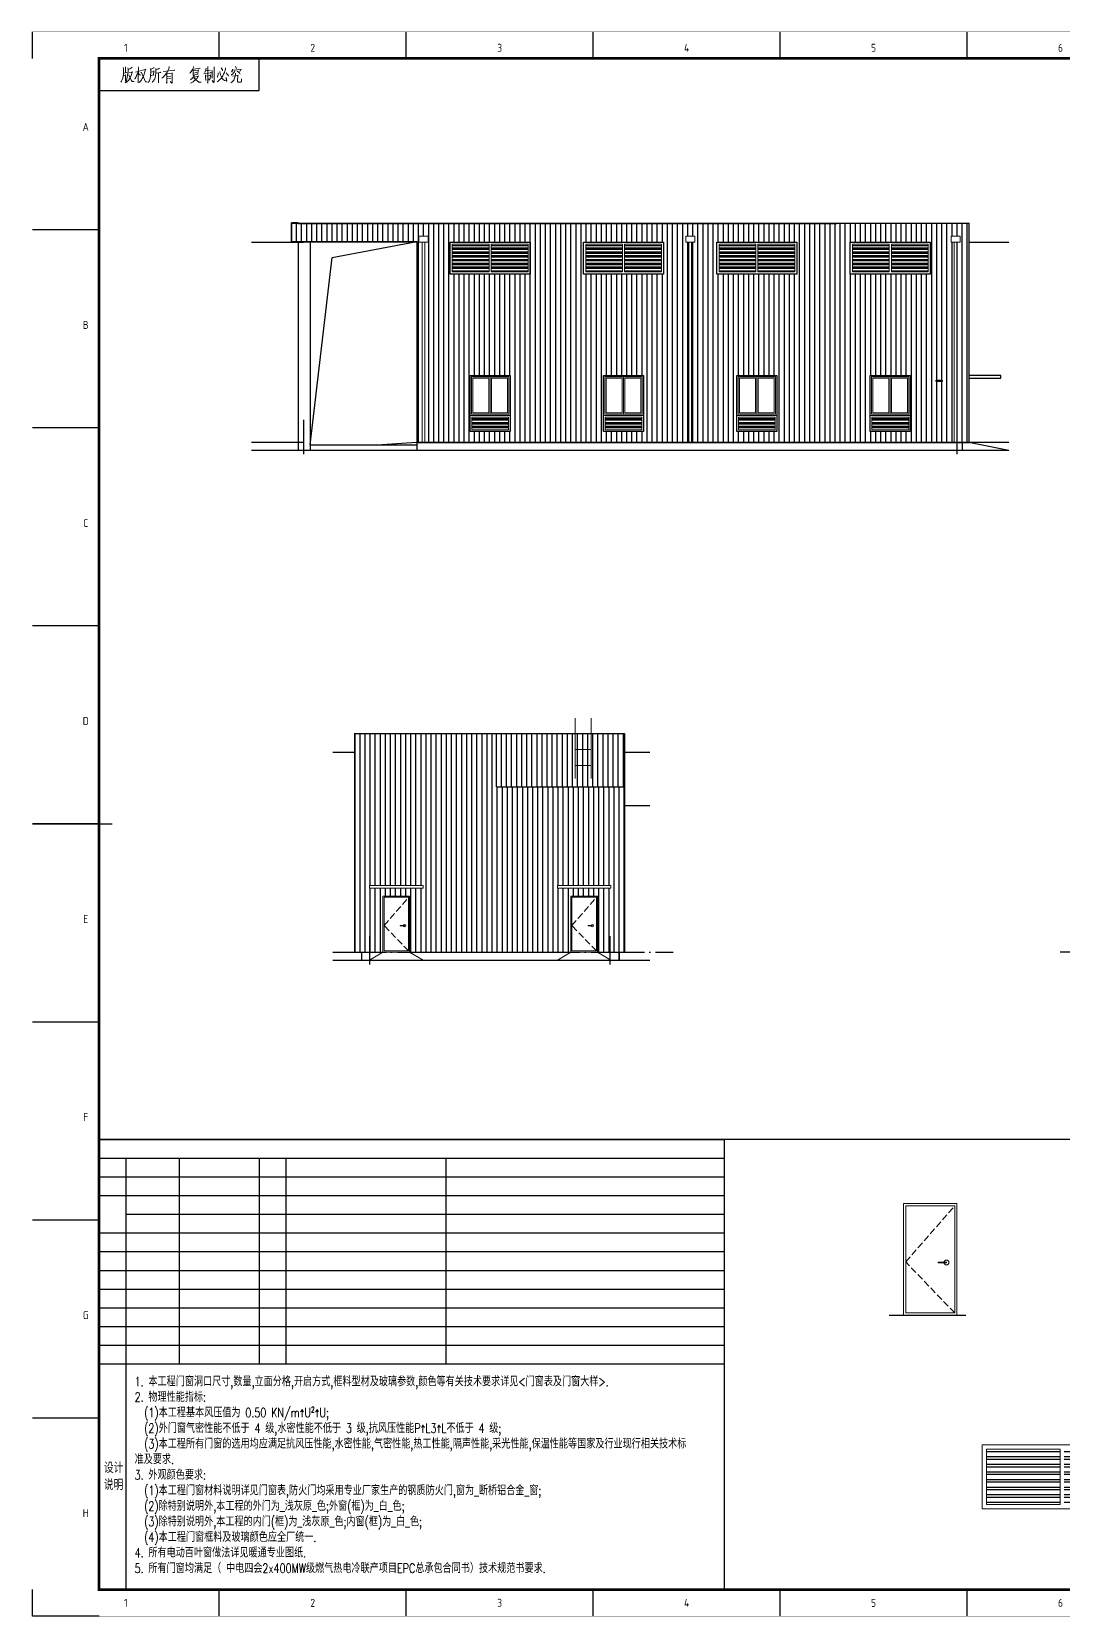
# Model space of a CAD drawing. Extents: x 175045 to 467920, y -30962 to 28493.
# Drawn here: x 383770 to 422447, y -30937 to 28473 of the extents above; entities that cross this region are included whole.
import ezdxf
from ezdxf.enums import TextEntityAlignment as Align

# ---------------------------------------------------------------- set-up
doc = ezdxf.new("R2010")
doc.units = 0
doc.header["$LTSCALE"] = 1000
doc.header["$MEASUREMENT"] = 0
doc.linetypes.add('DASH', pattern=[0.35, 0.25, -0.1])
doc.linetypes.add('DOTE', pattern=[2.42, 2, -0.2, 0.02, -0.2])
for name, color, linetype in [('DOTE', 1, 'DOTE'), ('PUB_HATCH', 8, 'Continuous'), ('PUB_TAB', 7, 'Continuous'), ('PUB_TEXT', 7, 'Continuous'), ('PUB_TITLE', 4, 'Continuous'), ('STAIR', 2, 'Continuous'), ('WALL', 255, 'Continuous'), ('轻质板', 8, 'Continuous')]:
    doc.layers.add(name, color=color, linetype=linetype)
for name, color, linetype, lineweight in [('建筑看线', 163, 'Continuous', 18), ('立面1线', 52, 'Continuous', 20), ('立面2线', 113, 'Continuous', 20), ('立面窗线', 137, 'Continuous', 15)]:
    doc.layers.add(name, color=color, linetype=linetype, lineweight=lineweight)
doc.styles.add('BIGFONT', font='geditxt.shx', dxfattribs={"bigfont": 'haiwenhz.shx'})
doc.styles.get("Standard").update_dxf_attribs({"font": 'GBENOR', "bigfont": 'GBCBIG'})
pattern_1 = [(0, (156296.29, 361723.12), (4e-14, 142.875), []), (0, (156343.91, 361675.49), (4e-14, 142.875), [])]
pattern_2 = [(0, (156296.29, 362123.12), (4e-14, 142.875), []), (0, (156343.91, 362075.49), (4e-14, 142.875), [])]

# ---------------------------------------------------------------- blocks, each defined once
blk = doc.blocks.new('GEDI_WK_A1')
at = {"color": 3}
for p, q in [((0, 584), (0, 594)), ((70.08, 584), (70.08, 594)), ((140.17, 584), (140.17, 594)), ((210.25, 584), (210.25, 594)), ((280.33, 584), (280.33, 594)), ((350.42, 584), (350.42, 594)), ((85, 572), (85, 584)), ((25, 572), (85, 572)), ((25, 519.75), (0, 519.75)), ((25, 445.5), (0, 445.5)), ((25, 371.25), (0, 371.25)), ((25, 297), (0, 297)), ((25, 222.75), (0, 222.75)), ((25, 148.5), (0, 148.5)), ((25, 74.25), (0, 74.25)), ((0, 0), (0, 10)), ((70.08, 0), (70.08, 10)), ((140.17, 0), (140.17, 10)), ((210.25, 0), (210.25, 10)), ((280.33, 0), (280.33, 10)), ((350.42, 0), (350.42, 10)), ((25, 0), (0, 0))]:
    blk.add_line(p, q, dxfattribs=at)
for points, const_width in [([(0, 0), (841, 0), (841, 594), (0, 594)], 0.1), ([(25, 10), (831, 10), (831, 584), (25, 584)], 1)]:
    blk.add_lwpolyline(points, close=True, dxfattribs=dict(at, const_width=const_width))
at = {"color": 3, "const_width": 0.5}
blk.add_lwpolyline([(30, 297), (0, 297)], dxfattribs=at)
at = {"color": 3}
for s, p in [('1', (35.04, 588)), ('2', (105.12, 588)), ('3', (175.21, 588)), ('4', (245.29, 588)), ('5', (315.38, 588)), ('6', (385.46, 588)), ('1', (35.04, 5)), ('2', (105.12, 5)), ('3', (175.21, 5)), ('4', (245.29, 5)), ('5', (315.38, 5)), ('6', (385.46, 5))]:
    blk.add_text(s, height=3, dxfattribs=at).set_placement(p, align=Align.MIDDLE)
for s, p in [('A', (20, 556.88)), ('B', (20, 482.62)), ('C', (20, 408.38)), ('D', (20, 334.12)), ('E', (20, 259.88)), ('F', (20, 185.62)), ('G', (20, 111.38)), ('H', (20, 37.12))]:
    blk.add_text(s, height=3, dxfattribs=at).set_placement(p, align=Align.CENTER)
blk = doc.blocks.new('GEDI_Copyright_2012')
at = {"color": 7, "lineweight": 0}
for points in [[(8.99, -3.43), (9.11, -3.83), (9.11, -5.03), (9.11, -5.93), (9.03, -6.73), (8.9, -7.33), (8.73, -8.03), (8.48, -8.53), (8.22, -8.93)], [(9.16, -5.48), (10.39, -5.28)], [(10.81, -3.53), (10.9, -4.03), (10.9, -4.68), (10.81, -5.53), (10.73, -6.33), (10.6, -7.03), (10.47, -7.68), (10.3, -8.23), (10.09, -8.72), (9.84, -9.08)], [(9.88, -3.13), (9.96, -3.43), (9.96, -5.33)], [(11.2, -5.43), (12.56, -5.08), (12.47, -4.93), (12.26, -5.58), (12, -6.38), (11.75, -6.98), (11.45, -7.63), (11.03, -8.23), (10.6, -8.68), (10.26, -9.03)], [(12.43, -3.23), (12.34, -3.38), (11.53, -3.88), (10.98, -4.13)], [(14.72, -4.88), (14.42, -5.73), (14.08, -6.43), (13.74, -7.13), (13.45, -7.63), (13.36, -7.78)], [(13.62, -5.08), (15.4, -4.68)], [(14.64, -3.13), (14.81, -3.38), (14.76, -3.33), (14.72, -9.13), (14.68, -8.72), (14.72, -8.13)], [(14.72, -5.63), (15.27, -6.03), (15.4, -6.33)], [(15.7, -4.48), (17.52, -4.18), (17.44, -4.03), (17.27, -4.68), (17.1, -5.43), (16.93, -5.93), (16.76, -6.43), (16.55, -6.93), (16.21, -7.48), (15.91, -7.98), (15.61, -8.43), (15.32, -8.72), (15.02, -8.98)], [(15.61, -5.23), (15.87, -5.28), (17.44, -8.72), (18.2, -8.83), (17.44, -8.63), (17.14, -8.08)], [(20.67, -3.38), (20.5, -3.48), (19.35, -4.13), (19.27, -3.73), (19.4, -4.13), (19.4, -5.43), (19.35, -6.23), (19.31, -6.78), (19.22, -7.33), (19.1, -7.83), (18.93, -8.33), (18.72, -8.68), (18.54, -8.98)], [(19.48, -6.38), (19.56, -6.33), (20.54, -6.18), (20.41, -6.23), (20.54, -4.68), (20.63, -4.88), (19.44, -5.13)], [(22.67, -3.58), (21.99, -3.98), (21.35, -4.13), (21.26, -3.73), (21.35, -4.33), (21.31, -4.93), (21.26, -5.58), (21.22, -6.13), (21.13, -6.63), (21.05, -7.18), (20.92, -7.58), (20.71, -7.88), (20.5, -8.23), (20.28, -8.53), (20.07, -8.78), (19.86, -8.98)], [(21.31, -5.53), (23.22, -5.23), (23.09, -5.18), (22.88, -5.28)], [(22.28, -5.43), (22.28, -9.13), (22.24, -8.88), (22.28, -8.48)], [(26.28, -2.98), (26.28, -3.23), (26.02, -4.08), (25.76, -4.68), (25.51, -5.08), (25.04, -5.83), (24.36, -6.63), (23.9, -7.13), (23.6, -7.38)], [(23.98, -4.83), (28.4, -4.43), (28.14, -4.33)], [(25.34, -5.53), (25.43, -5.73), (25.38, -9.03), (25.38, -9.33), (25.34, -9.03), (25.38, -8.68)], [(25.43, -5.73), (27.38, -5.53), (27.38, -5.43), (27.47, -5.53), (27.38, -5.58), (27.38, -9.08), (27.34, -9.28), (26.66, -8.63), (27.34, -9.18)], [(28.14, -4.33), (27.8, -4.48)], [(35.45, -3.03), (35.49, -3.23), (34.98, -4.18), (34.52, -4.83), (34.26, -5.23), (34.05, -5.53)], [(35.11, -4.08), (36.34, -3.93), (37.87, -3.68), (37.75, -3.63), (37.49, -3.73)], [(35.24, -4.43), (35.28, -4.73), (35.32, -5.58), (35.32, -6.38), (35.28, -6.23), (37.19, -5.93), (37.07, -5.93), (37.15, -4.23), (37.28, -4.38), (35.28, -4.68)], [(36.64, -5.28), (35.36, -5.48)], [(39.27, -5.63), (42.08, -5.33), (42.03, -5.33), (41.87, -5.28), (41.65, -5.38)], [(40.12, -3.58), (40.16, -3.88), (39.83, -4.93), (39.66, -5.23)], [(40.12, -4.48), (41.74, -4.33)], [(40.8, -3.03), (40.84, -3.28), (40.8, -9.23), (40.72, -8.88), (40.8, -8.53)], [(42.33, -4.33), (42.42, -4.58), (42.42, -7.33), (42.33, -6.83), (42.37, -6.53)], [(43.1, -3.13), (43.18, -3.43), (43.14, -8.23), (43.14, -8.53), (43.1, -8.78), (43.05, -8.88), (42.97, -8.98), (42.37, -8.23), (43.05, -8.88)], [(47.43, -3.48), (47.39, -4.03), (47.17, -4.73), (47, -5.28), (46.71, -5.88), (46.45, -6.48), (46.2, -6.88), (45.86, -7.38), (45.47, -7.78), (45.09, -8.13), (44.67, -8.48), (44.24, -8.72)], [(44.67, -5.43), (44.63, -5.93), (44.5, -6.48), (44.37, -6.83), (44.24, -7.03)], [(45.26, -4.88), (45.43, -5.63), (45.56, -6.18), (45.77, -6.68), (45.99, -7.23), (46.24, -7.63), (46.58, -7.93), (47.05, -8.28), (47.51, -8.43), (47.81, -8.48), (47.94, -8.48), (47.73, -7.78), (47.64, -7.13), (47.81, -8.48)], [(45.82, -3.53), (46.07, -3.93), (46.24, -4.28), (46.32, -4.48), (46.32, -4.63)], [(47.64, -5.43), (48.07, -5.93), (48.36, -6.28), (48.49, -6.58)], [(51.21, -5.48), (51.21, -5.83), (51.08, -6.58), (50.95, -7.03), (50.83, -7.43), (50.7, -7.78), (50.53, -8.13), (50.32, -8.43), (50.06, -8.68), (49.77, -8.93), (49.43, -9.18)], [(50.91, -4.68), (50.83, -4.98), (50.44, -5.43), (50.06, -5.83), (49.81, -6.03), (49.55, -6.23)], [(50.06, -3.98), (50.02, -4.33), (49.94, -4.58), (49.85, -4.83), (49.77, -4.98), (49.68, -5.03), (50.02, -4.43), (53.29, -4.13), (53.16, -4.03), (52.78, -4.83)], [(51.21, -3.03), (51.47, -3.58), (51.55, -3.93)], [(51.76, -4.78), (52.27, -5.13), (52.65, -5.43), (52.83, -5.68), (52.91, -5.88)], [(9.11, -6.38), (10.01, -6.28), (9.92, -6.13), (9.92, -8.38), (9.88, -8.08), (9.88, -7.68)], [(11.15, -6.08), (12.34, -8.63), (13.15, -8.68), (12.38, -8.58), (12.17, -8.28)], [(26.96, -6.58), (25.47, -6.73)], [(25.47, -7.68), (26.96, -7.53)], [(35.71, -6.38), (35.71, -6.53), (34.98, -7.43), (34.56, -7.78), (34.26, -8.03)], [(35.62, -6.88), (35.75, -6.98), (37.28, -6.68), (37.23, -6.53), (36.77, -7.33), (36.47, -7.68), (36.17, -7.98), (35.71, -8.38), (35.28, -8.72), (34.81, -8.98), (34.26, -9.23)], [(35.54, -7.38), (35.62, -7.43), (37.57, -8.98), (38.3, -8.93), (37.57, -8.93), (37.32, -8.78)], [(39.87, -6.13), (39.95, -6.68), (39.95, -6.78), (40, -8.28), (39.95, -7.98), (40, -7.73)], [(40, -6.58), (41.95, -6.28), (41.82, -6.13), (41.74, -6.53), (41.69, -7.18), (41.61, -7.63), (41.57, -7.93), (41.44, -8.08), (41.06, -7.58), (41.48, -8.03)], [(49.98, -6.68), (52.19, -6.43), (52.06, -6.28), (52.02, -6.58), (51.93, -8.18), (51.97, -8.63), (52.06, -8.78), (52.19, -8.88), (52.4, -8.88), (52.61, -8.88), (53.21, -8.88), (53.42, -8.78), (53.46, -8.72), (53.42, -7.68), (53.42, -8.78)]]:
    blk.add_lwpolyline(points, dxfattribs=at)

msp = doc.modelspace()

# ---------------------------------------------------------------- hatches: boundary and pattern name
at = {"layer": 'PUB_HATCH'}
h = msp.add_hatch(dxfattribs=at)
h.set_pattern_fill('ANSI32,_O', color=256, scale=30, angle=315)
h.set_pattern_definition(pattern_2)
h.paths.add_polyline_path([(400919.9, 19463.9), (400919.9, 20503.9), (399539.9, 20503.9), (399539.9, 19463.9)])
h.paths.add_polyline_path([(400999.9, 20503.9), (400999.9, 19463.9), (402379.9, 19463.9), (402379.9, 20503.9)])
h = msp.add_hatch(dxfattribs=at)
h.set_pattern_fill('ANSI32,_O', color=256, scale=30, angle=315)
h.set_pattern_definition(pattern_2)
h.paths.add_polyline_path([(405999.9, 20503.9), (405999.9, 19463.9), (407379.9, 19463.9), (407379.9, 20503.9)])
h.paths.add_polyline_path([(405919.9, 19463.9), (405919.9, 20503.9), (404539.9, 20503.9), (404539.9, 19463.9)])
h = msp.add_hatch(dxfattribs=at)
h.set_pattern_fill('ANSI32,_O', color=256, scale=30, angle=315)
h.set_pattern_definition(pattern_2)
h.paths.add_polyline_path([(410919.9, 19463.9), (410919.9, 20503.9), (409539.9, 20503.9), (409539.9, 19463.9)])
h.paths.add_polyline_path([(410999.9, 20503.9), (410999.9, 19463.9), (412379.9, 19463.9), (412379.9, 20503.9)])
h = msp.add_hatch(dxfattribs=at)
h.set_pattern_fill('ANSI32,_O', color=256, scale=30, angle=315)
h.set_pattern_definition([(0, (161296.29, 362123.12), (4e-14, 142.875), []), (0, (161343.91, 362075.49), (4e-14, 142.875), [])])
h.paths.add_polyline_path([(415919.9, 19463.9), (415919.9, 20503.9), (414539.9, 20503.9), (414539.9, 19463.9)])
h.paths.add_polyline_path([(415999.9, 20503.9), (415999.9, 19463.9), (417379.9, 19463.9), (417379.9, 20503.9)])
h = msp.add_hatch(dxfattribs=at)
h.set_pattern_fill('ANSI32,_O', color=256, scale=30, angle=315)
h.set_pattern_definition(pattern_1)
h.paths.add_polyline_path([(401649.9, 13575.5), (401649.9, 14055.5), (400269.9, 14055.5), (400269.9, 13575.5)])
h = msp.add_hatch(dxfattribs=at)
h.set_pattern_fill('ANSI32,_O', color=256, scale=30, angle=315)
h.set_pattern_definition(pattern_1)
h.paths.add_polyline_path([(406649.9, 13575.5), (406649.9, 14055.5), (405269.9, 14055.5), (405269.9, 13575.5)])
h = msp.add_hatch(dxfattribs=at)
h.set_pattern_fill('ANSI32,_O', color=256, scale=30, angle=315)
h.set_pattern_definition(pattern_1)
h.paths.add_polyline_path([(411649.9, 13575.5), (411649.9, 14055.5), (410269.9, 14055.5), (410269.9, 13575.5)])
h = msp.add_hatch(dxfattribs=at)
h.set_pattern_fill('ANSI32,_O', color=256, scale=30, angle=315)
h.set_pattern_definition([(0, (161296.32, 361723.12), (4e-14, 142.875), []), (0, (161343.95, 361675.49), (4e-14, 142.875), [])])
h.paths.add_polyline_path([(416650, 13575.5), (416650, 14055.5), (415270, 14055.5), (415270, 13575.5)])
h = msp.add_hatch(dxfattribs=at)
h.set_pattern_fill('ANSI32,_O', color=256, scale=60, angle=315)
h.set_pattern_definition([(180, (931731, 658567.78), (-9e-14, 285.75), []), (180, (931635.76, 658472.53), (-9e-14, 285.75), [])])
h.paths.add_polyline_path([(422483.7, -26750.7), (422483.7, -24670.7), (425243.7, -24670.7), (425243.7, -26750.7)])
h.paths.add_polyline_path([(422323.7, -24670.7), (422323.7, -26750.7), (419563.7, -26750.7), (419563.7, -24670.7)])
at = {"layer": '轻质板'}
h = msp.add_hatch(dxfattribs=at)
h.set_pattern_fill('LINE', color=256, scale=200, angle=90, style=0)
h.set_pattern_definition([(90, (393509.95, 13083.89), (-190.5, 1e-14), [])])
h.paths.add_polyline_path([(408410, 20578.9), (408289, 20578.9), (408289, 20803.9), (408630.9, 20803.9), (408630.9, 20578.9), (408510, 20578.9), (408510, 13083.9), (418360, 13083.9), (418360, 20578.9), (418239, 20578.9), (418239, 20803.9), (418580.9, 20803.9), (418580.9, 20578.9), (418460, 20578.9), (418460, 13083.9), (418910, 13083.9), (418910, 21283.9), (413960, 21283.9), (393510, 21283.9), (393510, 20603.9), (398210, 20603.9), (398210, 13083.9), (398410, 13083.9), (398410, 20578.9), (398289, 20578.9), (398289, 20803.9), (398630.9, 20803.9), (398630.9, 20578.9), (398510, 20578.9), (398510, 13083.9), (408410, 13083.9)])
h.paths.add_polyline_path([(405209.9, 15583.9), (406709.9, 15583.9), (406709.9, 13483.9), (405209.9, 13483.9)], flags=16)
h.paths.add_polyline_path([(404459.9, 19383.9), (404459.9, 20583.9), (407459.9, 20583.9), (407459.9, 19383.9)], flags=16)
h.paths.add_polyline_path([(402459.9, 19383.9), (399459.9, 19383.9), (399459.9, 20583.9), (402459.9, 20583.9)], flags=16)
h.paths.add_polyline_path([(401709.9, 15583.9), (401709.9, 13483.9), (400209.9, 13483.9), (400209.9, 15583.9)], flags=16)
h.paths.add_polyline_path([(409459.9, 19383.9), (409459.9, 20583.9), (412459.9, 20583.9), (412459.9, 19383.9)], flags=16)
h.paths.add_polyline_path([(410209.9, 15583.9), (411709.9, 15583.9), (411709.9, 13483.9), (410209.9, 13483.9)], flags=16)
h.paths.add_polyline_path([(414459.9, 19383.9), (414459.9, 20583.9), (417459.9, 20583.9), (417459.9, 19383.9)], flags=16)
h.paths.add_polyline_path([(415210, 15583.9), (416710, 15583.9), (416710, 13483.9), (415210, 13483.9)], flags=16)
h.paths.add_polyline_path([(417680, 15413.9), (417910, 15413.9), (417910, 15353.9), (417680, 15353.9)], flags=16)
h = msp.add_hatch(dxfattribs=at)
h.set_pattern_fill('LINE', color=256, scale=200, angle=90, style=0)
h.set_pattern_definition([(90, (395891.14, -6041.05), (-190.5, 1e-14), [])])
h.paths.add_polyline_path([(403981.1, -6041), (403981.1, -3941), (404981.1, -3941), (404981.1, -6041), (405991.1, -6041), (405991.1, 159), (401191.1, 159), (401191.1, 2159), (395891.1, 2159), (395891.1, 779), (395891.1, -6041), (396941.1, -6041), (396941.1, -3941), (397941.1, -3941), (397941.1, -6041)])
h.paths.add_polyline_path([(398441.1, -3641), (396441.1, -3641), (396441.1, -3541), (398441.1, -3541)], flags=16)
h.paths.add_polyline_path([(403481.1, -3641), (403481.1, -3541), (405481.1, -3541), (405481.1, -3641)], flags=16)
h = msp.add_hatch(dxfattribs=at)
h.set_pattern_fill('LINE', color=251, scale=200, angle=90, style=0)
h.set_pattern_definition([(90, (401191.14, -141.05), (-190.5, 1e-14), [])])
h.paths.add_polyline_path([(405991.1, 159), (405991.1, 2159), (401191.1, 2159), (401191.1, 159)])

# ---------------------------------------------------------------- linework, layer by layer
for p, q in [((418910, 21303.9), (418910, 13083.9)), ((398210, 20603.9), (398210, 12783.9)), ((398210, 13083.9), (418910, 13083.9)), ((392010, 12783.9), (420410, 12783.9)), ((395891.1, 2159), (405991.1, 2159)), ((395891.1, 2159), (395891.1, -6041)), ((405991.1, 2159), (405991.1, 159)), ((395063.4, -6341), (406940.7, -6341)), ((395891.1, -6041), (396941.1, -6041)), ((396141.1, -6041), (396141.1, -6341)), ((397941.1, -6041), (403981.1, -6041)), ((404981.1, -6041), (405991.1, -6041)), ((405791.1, -6041), (405791.1, -6341))]:
    msp.add_line(p, q)
at = {"color": 4}
for p, q in [((393760, 20603.9), (393760, 12783.9)), ((394210, 20603.9), (394210, 12783.9)), ((394210, 12983.9), (398210, 12983.9))]:
    msp.add_line(p, q, dxfattribs=at)
msp.add_lwpolyline([(393760, 21303.9), (393510, 21303.9), (393510, 20603.9), (398210, 20603.9)])
at = {"color": 252}
msp.add_lwpolyline([(394210, 12983.9), (395035.5, 20005.6), (398210, 20603.9)], dxfattribs=at)
at = {"color": 0}
for points in [[(399459.9, 20583.9), (402459.9, 20583.9), (402459.9, 19383.9), (399459.9, 19383.9)], [(404459.9, 20583.9), (407459.9, 20583.9), (407459.9, 19383.9), (404459.9, 19383.9)], [(409459.9, 20583.9), (412459.9, 20583.9), (412459.9, 19383.9), (409459.9, 19383.9)], [(414459.9, 20583.9), (417459.9, 20583.9), (417459.9, 19383.9), (414459.9, 19383.9)], [(400209.9, 15583.9), (401709.9, 15583.9), (401709.9, 13483.9), (400209.9, 13483.9)], [(405209.9, 15583.9), (406709.9, 15583.9), (406709.9, 13483.9), (405209.9, 13483.9)], [(410209.9, 15583.9), (411709.9, 15583.9), (411709.9, 13483.9), (410209.9, 13483.9)], [(415210, 15583.9), (416710, 15583.9), (416710, 13483.9), (415210, 13483.9)]]:
    msp.add_lwpolyline(points, close=True, dxfattribs=at)
at = {"color": 6}
for points in [[(417680, 15413.9), (417910, 15413.9), (417910, 15353.9), (417680, 15353.9), (417680, 15413.9)], [(417680, 15353.9), (417699.1, 15398.6), (417910, 15413.9)]]:
    msp.add_lwpolyline(points, dxfattribs=at)
at = {"layer": 'DOTE'}
for p, q in [((392010, 20583.9), (393960, 20583.9)), ((418910, 20583.9), (420410, 20583.9)), ((393960, 13922), (393960, 12631.5)), ((418460, 13922), (418460, 12631.5)), ((392010, 13083.9), (393960, 13083.9)), ((418460, 13083.9), (420410, 13083.9)), ((395063.4, 1459), (395891.1, 1459)), ((405991.1, 1459), (406940.7, 1459)), ((405991.1, -541), (406940.7, -541)), ((396441.1, -5440.7), (396441.1, -6493.4)), ((405441.1, -5440.7), (405441.1, -6493.4)), ((395063.4, -6041), (407818.4, -6041)), ((435078, -6041), (422323.1, -6041))]:
    msp.add_line(p, q, dxfattribs=at)
at = {"layer": 'PUB_TAB', "color": 4, "const_width": 50}
msp.add_lwpolyline([(386295.4, -29931.7), (409739.5, -29931.7), (409739.5, -13065.7), (386295.4, -13065.7)], close=True, dxfattribs=at)
at = {"layer": 'PUB_TAB', "color": 4}
for points in [[(386295.4, -13765.7), (409739.5, -13765.7)], [(387295.4, -13765.7), (387295.4, -29931.7)], [(389295.4, -13765.7), (389295.4, -21465.7)], [(392295.4, -13765.7), (392295.4, -21465.7)], [(393295.4, -13765.7), (393295.4, -21465.7)], [(399295.4, -13765.7), (399295.4, -21465.7)], [(386295.4, -14465.7), (409739.5, -14465.7)], [(386295.4, -15165.7), (409739.5, -15165.7)], [(387295.4, -15865.7), (409739.5, -15865.7)], [(386295.4, -16565.7), (409739.5, -16565.7)], [(386295.4, -17265.7), (409739.5, -17265.7)], [(386295.4, -17965.7), (409739.5, -17965.7)], [(386295.4, -18665.7), (409739.5, -18665.7)], [(386295.4, -19365.7), (409739.5, -19365.7)], [(386295.4, -20065.7), (409739.5, -20065.7)], [(386295.4, -20765.7), (409739.5, -20765.7)], [(386295.4, -21465.7), (409739.5, -21465.7)]]:
    msp.add_lwpolyline(points, dxfattribs=at)
at = {"layer": 'PUB_TITLE'}
msp.add_line((435895.4, -13065.7), (386295.4, -13065.7), dxfattribs=at)
at = {"layer": 'STAIR', "color": 2}
msp.add_line((396710, 12983.9), (398210, 13083.9), dxfattribs=at)
msp.add_lwpolyline([(418910, 15483.9), (420110, 15483.9), (420110, 15583.9), (418910, 15583.9)], dxfattribs=at)
at = {"layer": 'WALL'}
for p, q in [((393760, 21283.9), (413960, 21283.9)), ((401191.1, 159), (405991.1, 159)), ((405991.1, 159), (405991.1, -6041)), ((418786.8, -19663.1), (415913.6, -19663.1))]:
    msp.add_line(p, q, dxfattribs=at)
at = {"layer": 'WALL', "color": 4}
msp.add_line((418910, 13083.9), (420410, 12783.9), dxfattribs=at)
at = {"layer": '建筑看线'}
for p, q in [((404141.1, 2738.5), (404141.1, 478.2)), ((404741.1, 2738.5), (404741.1, 478.2)), ((404741.1, 2161.2), (404141.1, 2161.2)), ((404741.1, 1561.2), (404141.1, 1561.2)), ((404741.1, 961.2), (404141.1, 961.2))]:
    msp.add_line(p, q, dxfattribs=at)
at = {"layer": '立面1线'}
msp.add_line((418660, 13083.9), (418660, 12783.9), dxfattribs=at)
for points, const_width in [([(393760, 20583.9), (393760, 20583.9), (393510, 20583.9), (393510, 21283.9), (413960, 21283.9), (413960, 21283.9), (418910, 21283.9), (418910, 13063.9), (398210, 13063.9), (398210, 20583.9), (393760, 20583.9)], 50), ([(398210, 13083.9), (398210, 12783.9)], 50), ([(418660, 13083.9), (418660, 12783.9)], 50), ([(392830.9, 12783.9), (420378.3, 12783.9)], 50), ([(395891.1, 779), (395891.1, 2159), (401191.1, 2159), (401191.1, 159)], 50), ([(405991.1, 159), (405991.1, 2159), (401191.1, 2159)], 25), ([(396941.1, -6041), (395891.1, -6041), (395891.1, 779)], 50), ([(401191.1, 159), (405991.1, 159), (405991.1, -6041), (404981.1, -6041)], 50), ([(395095.1, -6341), (406909, -6341)], 50), ([(396141.1, -6041), (396141.1, -6341)], 50), ([(403981.1, -6041), (397941.1, -6041)], 50), ([(405791.1, -6041), (405791.1, -6341)], 50)]:
    msp.add_lwpolyline(points, dxfattribs=dict(at, const_width=const_width))
for points in [[(396441.1, -3641), (398441.1, -3641), (398441.1, -3541), (396441.1, -3541)], [(403481.1, -3641), (405481.1, -3641), (405481.1, -3541), (403481.1, -3541)]]:
    msp.add_lwpolyline(points, close=True, dxfattribs=at)
for points in [[(396441.1, -6341), (396941.1, -6041), (397941.1, -6041), (398441.1, -6341)], [(403481.1, -6341), (403981.1, -6041), (404981.1, -6041), (405481.1, -6341)]]:
    msp.add_lwpolyline(points, dxfattribs=at)
at = {"layer": '立面2线'}
for p, q in [((398410, 20578.9), (398410, 13083.9)), ((398510, 20578.9), (398510, 13083.9)), ((408410, 20578.9), (408410, 13083.9)), ((408510, 20578.9), (408510, 13083.9)), ((418360, 20578.9), (418360, 13083.9)), ((418460, 20578.9), (418460, 13083.9))]:
    msp.add_line(p, q, dxfattribs=at)
for points in [[(398289, 20803.9), (398630.9, 20803.9), (398630.9, 20578.9), (398289, 20578.9)], [(408289, 20803.9), (408630.9, 20803.9), (408630.9, 20578.9), (408289, 20578.9)], [(418239, 20803.9), (418580.9, 20803.9), (418580.9, 20578.9), (418239, 20578.9)]]:
    msp.add_lwpolyline(points, close=True, dxfattribs=at)
at = {"layer": '立面窗线'}
for p, q in [((400919.9, 19463.9), (400919.9, 20503.9)), ((400999.9, 19463.9), (400999.9, 20503.9)), ((405919.9, 19463.9), (405919.9, 20503.9)), ((405999.9, 19463.9), (405999.9, 20503.9)), ((410919.9, 19463.9), (410919.9, 20503.9)), ((410999.9, 19463.9), (410999.9, 20503.9)), ((415919.9, 19463.9), (415919.9, 20503.9)), ((415999.9, 19463.9), (415999.9, 20503.9)), ((400909.9, 15483.9), (400909.9, 14183.9)), ((400959.9, 15533.9), (400959.9, 14133.9)), ((401009.9, 15483.9), (401009.9, 14183.9)), ((405909.9, 15483.9), (405909.9, 14183.9)), ((405959.9, 15533.9), (405959.9, 14133.9)), ((406009.9, 15483.9), (406009.9, 14183.9)), ((410909.9, 15483.9), (410909.9, 14183.9)), ((410959.9, 15533.9), (410959.9, 14133.9)), ((411009.9, 15483.9), (411009.9, 14183.9)), ((415910, 15483.9), (415910, 14183.9)), ((415960, 15533.9), (415960, 14133.9)), ((416010, 15483.9), (416010, 14183.9)), ((396981.1, -3981), (396981.1, -5991)), ((397901.1, -3981), (396981.1, -3981)), ((397901.1, -5991), (397901.1, -3981)), ((404021.1, -3981), (404021.1, -5991)), ((404941.1, -3981), (404021.1, -3981)), ((404941.1, -5991), (404941.1, -3981)), ((396981.1, -5991), (397901.1, -5991)), ((404021.1, -5991), (404941.1, -5991)), ((416537.4, -15543.1), (416537.4, -19563.1)), ((418377.4, -15543.1), (416537.4, -15543.1)), ((418377.4, -19563.1), (418377.4, -15543.1)), ((416537.4, -19563.1), (418377.4, -19563.1)), ((422323.7, -26750.7), (422323.7, -24670.7))]:
    msp.add_line(p, q, dxfattribs=at)
at = {"layer": '立面窗线', "linetype": 'DASH'}
for p, q in [((396981.1, -5036), (397901.1, -3981)), ((404021.1, -5036), (404941.1, -3981)), ((397901.1, -5991), (396981.1, -5036)), ((404941.1, -5991), (404021.1, -5036)), ((416537.4, -17653.1), (418377.4, -15543.1)), ((418377.4, -19563.1), (416537.4, -17653.1))]:
    msp.add_line(p, q, dxfattribs=at)
at = {"layer": '立面窗线'}
for points in [[(399459.9, 19383.9), (402459.9, 19383.9), (402459.9, 20583.9), (399459.9, 20583.9)], [(404459.9, 19383.9), (407459.9, 19383.9), (407459.9, 20583.9), (404459.9, 20583.9)], [(409459.9, 19383.9), (412459.9, 19383.9), (412459.9, 20583.9), (409459.9, 20583.9)], [(414459.9, 19383.9), (417459.9, 19383.9), (417459.9, 20583.9), (414459.9, 20583.9)], [(401709.9, 14083.9), (400209.9, 14083.9), (400209.9, 15583.9), (401709.9, 15583.9)], [(401659.9, 14133.9), (400259.9, 14133.9), (400259.9, 15533.9), (401659.9, 15533.9)], [(406709.9, 14083.9), (405209.9, 14083.9), (405209.9, 15583.9), (406709.9, 15583.9)], [(406659.9, 14133.9), (405259.9, 14133.9), (405259.9, 15533.9), (406659.9, 15533.9)], [(411709.9, 14083.9), (410209.9, 14083.9), (410209.9, 15583.9), (411709.9, 15583.9)], [(411659.9, 14133.9), (410259.9, 14133.9), (410259.9, 15533.9), (411659.9, 15533.9)], [(416710, 14083.9), (415210, 14083.9), (415210, 15583.9), (416710, 15583.9)], [(416660, 14133.9), (415260, 14133.9), (415260, 15533.9), (416660, 15533.9)], [(400209.9, 13483.9), (401709.9, 13483.9), (401709.9, 14083.9), (400209.9, 14083.9)], [(400269.9, 13543.9), (401649.9, 13543.9), (401649.9, 14023.9), (400269.9, 14023.9)], [(405209.9, 13483.9), (406709.9, 13483.9), (406709.9, 14083.9), (405209.9, 14083.9)], [(405269.9, 13543.9), (406649.9, 13543.9), (406649.9, 14023.9), (405269.9, 14023.9)], [(410209.9, 13483.9), (411709.9, 13483.9), (411709.9, 14083.9), (410209.9, 14083.9)], [(410269.9, 13543.9), (411649.9, 13543.9), (411649.9, 14023.9), (410269.9, 14023.9)], [(415210, 13483.9), (416710, 13483.9), (416710, 14083.9), (415210, 14083.9)], [(415270, 13543.9), (416650, 13543.9), (416650, 14023.9), (415270, 14023.9)], [(396941.1, -6041), (397941.1, -6041), (397941.1, -3941), (396941.1, -3941)], [(396941.1, -3941), (397941.1, -3941), (397941.1, -6041), (396941.1, -6041)], [(403981.1, -6041), (404981.1, -6041), (404981.1, -3941), (403981.1, -3941)], [(397746.1, -5051.7), (397589.7, -5051.7), (397589.7, -5040.1), (397746.1, -5040.1)], [(404786.1, -5051.7), (404629.7, -5051.7), (404629.7, -5040.1), (404786.1, -5040.1)], [(416457.4, -19663.1), (418457.4, -19663.1), (418457.4, -15463.1), (416457.4, -15463.1)], [(416457.4, -15463.1), (418457.4, -15463.1), (418457.4, -19663.1), (416457.4, -19663.1)], [(418067.4, -17684.5), (417754.5, -17684.5), (417754.5, -17661.2), (418067.4, -17661.2)], [(425403.7, -26910.7), (419403.7, -26910.7), (419403.7, -24510.7), (425403.7, -24510.7)], [(425403.7, -24510.7), (419403.7, -24510.7), (419403.7, -26910.7), (425403.7, -26910.7)]]:
    msp.add_lwpolyline(points, close=True, dxfattribs=at)
for points in [[(400919.9, 20503.9), (399539.9, 20503.9), (399539.9, 19463.9), (400919.9, 19463.9)], [(400999.9, 19463.9), (402379.9, 19463.9), (402379.9, 20503.9), (400999.9, 20503.9)], [(405919.9, 20503.9), (404539.9, 20503.9), (404539.9, 19463.9), (405919.9, 19463.9)], [(405999.9, 19463.9), (407379.9, 19463.9), (407379.9, 20503.9), (405999.9, 20503.9)], [(410919.9, 20503.9), (409539.9, 20503.9), (409539.9, 19463.9), (410919.9, 19463.9)], [(410999.9, 19463.9), (412379.9, 19463.9), (412379.9, 20503.9), (410999.9, 20503.9)], [(415919.9, 20503.9), (414539.9, 20503.9), (414539.9, 19463.9), (415919.9, 19463.9)], [(415999.9, 19463.9), (417379.9, 19463.9), (417379.9, 20503.9), (415999.9, 20503.9)], [(400909.9, 14183.9), (400309.9, 14183.9), (400309.9, 15483.9), (400909.9, 15483.9)], [(401009.9, 15483.9), (401609.9, 15483.9), (401609.9, 14183.9), (401009.9, 14183.9)], [(405909.9, 14183.9), (405309.9, 14183.9), (405309.9, 15483.9), (405909.9, 15483.9)], [(406009.9, 15483.9), (406609.9, 15483.9), (406609.9, 14183.9), (406009.9, 14183.9)], [(410909.9, 14183.9), (410309.9, 14183.9), (410309.9, 15483.9), (410909.9, 15483.9)], [(411009.9, 15483.9), (411609.9, 15483.9), (411609.9, 14183.9), (411009.9, 14183.9)], [(415910, 14183.9), (415310, 14183.9), (415310, 15483.9), (415910, 15483.9)], [(416010, 15483.9), (416610, 15483.9), (416610, 14183.9), (416010, 14183.9)], [(422323.7, -26750.7), (419563.7, -26750.7), (419563.7, -24670.7), (422323.7, -24670.7)]]:
    msp.add_lwpolyline(points, dxfattribs=at)
for centre, radius in [((397746.1, -5045.9), 46.4), ((404786.1, -5045.9), 46.4), ((418067.4, -17672.9), 92.7)]:
    msp.add_circle(centre, radius, dxfattribs=at)

# ---------------------------------------------------------------- block references
at = {"xscale": 100, "yscale": 100, "zscale": 100}
for name, p in [('GEDI_WK_A1', (383795.4, -30931.7)), ('GEDI_Copyright_2012', (386295.4, 27468.3))]:
    msp.add_blockref(name, p, dxfattribs=at)

# ---------------------------------------------------------------- texts
at = {"layer": 'PUB_TEXT', "linetype": 'Continuous', "style": 'BIGFONT', "width": 0.7}
for s, p in [('设计', (386476.8, -25562.5)), ('说明', (386476.8, -26200.1))]:
    msp.add_text(s, height=400, dxfattribs=at).set_placement(p)
at = {"layer": 'PUB_TEXT', "linetype": 'Continuous', "insert": (387629.4, -21959.7), "char_height": 350, "width": 20891.025, "attachment_point": 1, "style": 'BIGFONT'}
msp.add_mtext('{\\W0.75;1. 本工程门窗洞口尺寸,数量,立面分格,开启方式,框料型材及玻璃参数,颜色等有关技术要求详见<门窗表及门窗大样>.\\P2. 物理性能指标:\\P  (1)本工程基本风压值为 0.50 KN/m^ U²^ U;\\P  (2)外门窗气密性能不低于 4 级,水密性能不低于 3 级,抗风压性能P^ L3^ L不低于 4 级;\\P  (3)本工程所有门窗的选用均应满足抗风压性能,水密性能,气密性能,热工性能,隔声性能,采光性能,保温性能等国家及行业现行相关技术标准及要求.\\P3. 外观颜色要求:\\P  (1)本工程门窗材料说明详见门窗表,防火门均采用专业厂家生产的钢质防火门,窗为_断桥铝合金_窗;\\P  (2)除特别说明外,本工程的外门为_浅灰原_色;外窗(框)为_白_色;\\P  (3)除特别说明外,本工程的内门(框)为_浅灰原_色;内窗(框)为_白_色;\\P  (4)本工程门窗框料及玻璃颜色应全厂统一.\\P4. 所有电动百叶窗做法详见暖通专业图纸.\\P5. 所有门窗均满足（ 中电四会2x400MW级燃气热电冷联产项目EPC总承包合同书）技术规范书要求.}', dxfattribs=at)

doc.saveas('drawing.dxf')
